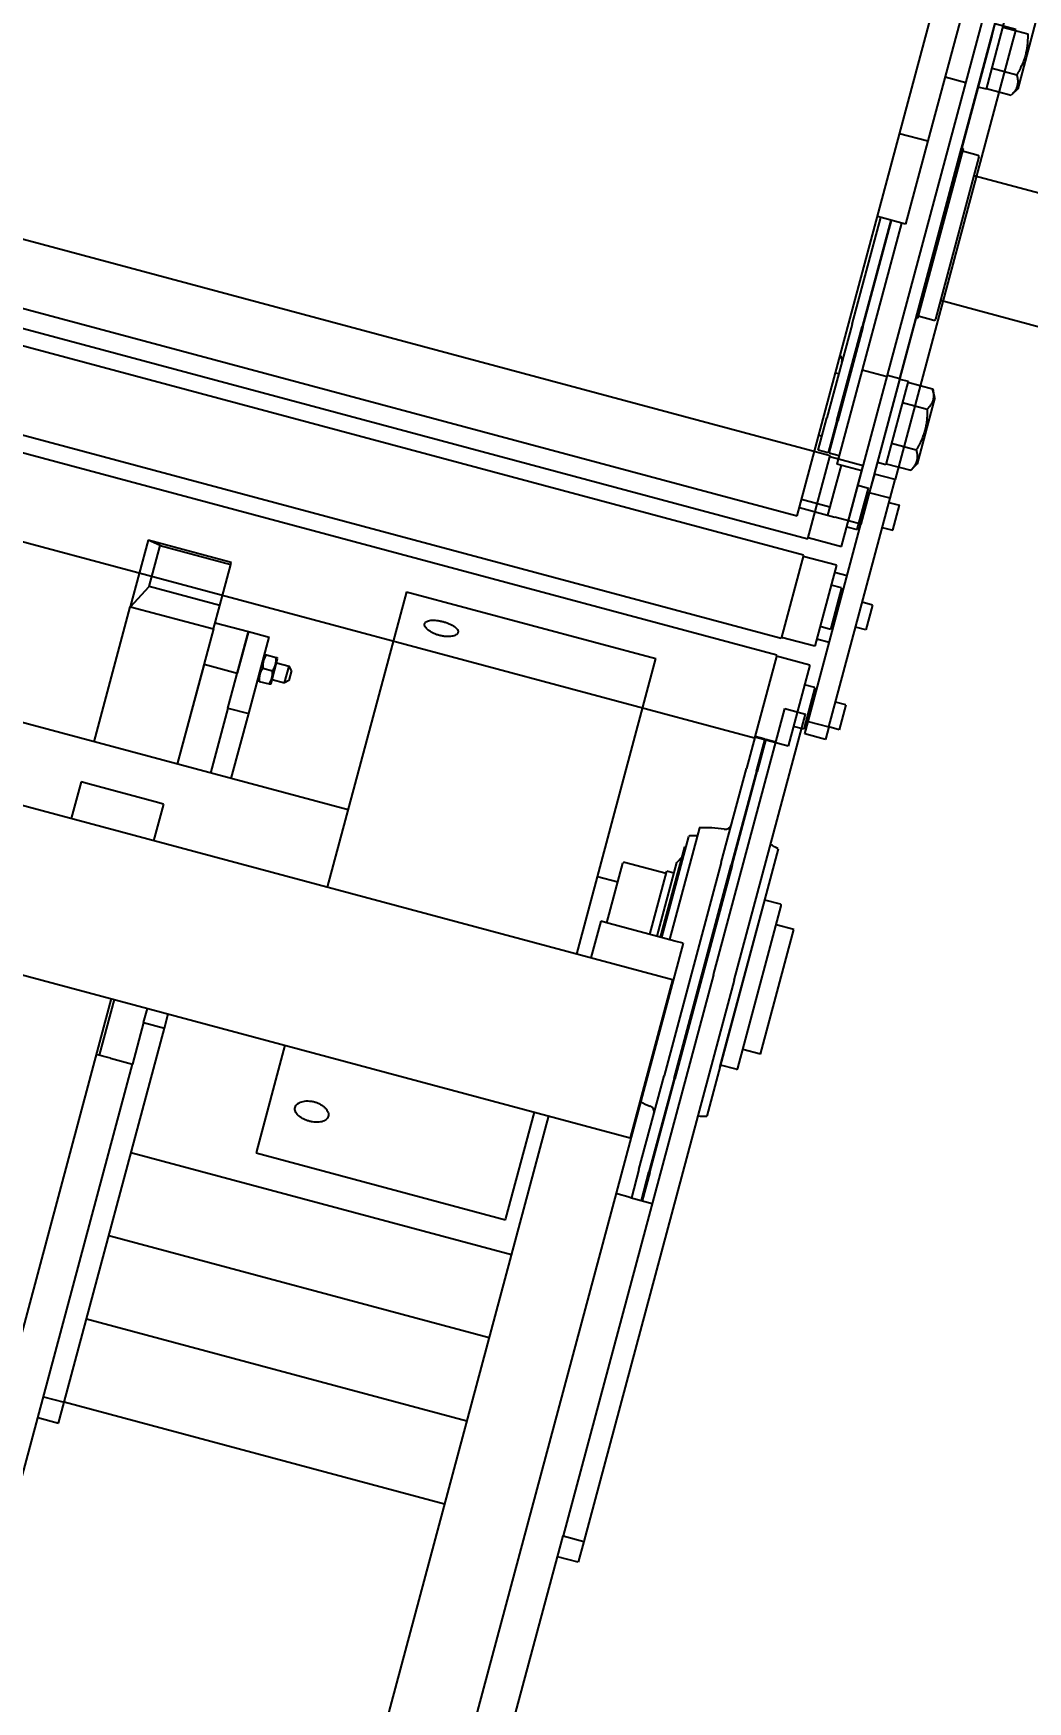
# Model space of a CAD drawing. Header units: millimetres. Extents: x -383313 to -161684, y -117025 to 99224.
# Drawn here: x -352360 to -352129, y -13932.8 to -13545.2 of the extents above; entities that cross this region are included whole.
import ezdxf

# ---------------------------------------------------------------- set-up
doc = ezdxf.new("R2010")
doc.units = ezdxf.units.MM
doc.header["$MEASUREMENT"] = 0
doc.layers.get('Defpoints').update_dxf_attribs({"color": 31})
for name, color, linetype in [('001__КОНСТРУКТИВ__размеры внутр.', 7, 'Continuous'), ('PV-6C3', 7, 'Continuous'), ('PV-9BDA', 7, 'Continuous'), ('PV-B8D', 7, 'Continuous')]:
    doc.layers.add(name, color=color, linetype=linetype)
doc.styles.add('PSTUDIO', font='arial.ttf')
doc.dimstyles.new('PS_TICK', dxfattribs={"dimscale": 100, "dimtxt": 2.5, "dimasz": 1, "dimexe": 2, "dimexo": 2, "dimgap": 1, "dimtad": 1, "dimdec": 0, "dimzin": 0, "dimdsep": 46, "dimtxsty": 'PSTUDIO', "dimblk": 'ARCHTICK', "dimcen": 2, "dimdle": 1.5, "dimse1": 1, "dimse2": 1, "dimadec": 0, "dimazin": 0, "dimtfac": 1, "dimtdec": 0, "dimtix": 1, "dimtmove": 1, "dimatfit": 3, "dimldrblk": 'ARCHTICK', "dimfxl": 1, "dimtolj": 1, "dimtzin": 0, "dimarcsym": 0})

# ---------------------------------------------------------------- blocks, each defined once
blk = doc.blocks.new('_ArchTick')
at = {"color": 0, "linetype": 'ByBlock', "const_width": 0.15}
blk.add_lwpolyline([(-0.5, -0.5), (0.5, 0.5)], dxfattribs=at)
blk = doc.blocks.new('*D264')
at = {"layer": '001__КОНСТРУКТИВ__размеры внутр.', "color": 0, "lineweight": -2, "ltscale": 100, "transparency": 16777216}
blk.add_arc((-340355.05, -23582.1), 2419.22, 151.49301, 180, dxfattribs=at)
at = {"layer": 'Defpoints', "color": 0, "ltscale": 100, "transparency": 16777216}
for p in [(-360678.78, -12544), (-342718.67, -22298.38), (-342642.4, -22794.29), (-343474.23, -23582.1), (-340514.06, -23582.1)]:
    blk.add_point(p, dxfattribs=at)
at = {"layer": '001__КОНСТРУКТИВ__размеры внутр.', "color": 0, "lineweight": -2, "ltscale": 100, "transparency": 16777216, "xscale": 100, "yscale": 100, "zscale": 100}
for p, rotation in [((-342480.96, -22427.49), 61.49301017023286), ((-342774.27, -23582.1), 269.9999999999997)]:
    blk.add_blockref('_ArchTick', p, dxfattribs=dict(at, rotation=rotation))
at = {"layer": '001__КОНСТРУКТИВ__размеры внутр.', "color": 0, "lineweight": 0, "ltscale": 100, "transparency": 16777216, "insert": (-342920.43, -22930.41), "char_height": 250, "attachment_point": 5, "rotation": 75.7465, "style": 'PSTUDIO'}
blk.add_mtext('\\A1;29°', dxfattribs=at)
blk = doc.blocks.new('*D276')
at = {"layer": '001__КОНСТРУКТИВ__размеры внутр.', "color": 0, "lineweight": -2, "ltscale": 100, "transparency": 16777216}
blk.add_line((-349966.1, -1951.2), (-357994.8, -15739.43), dxfattribs=at)
at = {"layer": 'Defpoints', "color": 0, "ltscale": 100, "transparency": 16777216}
for p in [(-349288.38, -2519.4), (-357919.32, -15609.8), (-357166.13, -16048.38)]:
    blk.add_point(p, dxfattribs=at)
at = {"layer": '001__КОНСТРУКТИВ__размеры внутр.', "color": 0, "lineweight": -2, "ltscale": 100, "transparency": 16777216, "xscale": 100, "yscale": 100, "zscale": 100}
for p, rotation in [((-350041.58, -2080.82), 59.78831573303923), ((-357919.32, -15609.8), 239.7883157330392)]:
    blk.add_blockref('_ArchTick', p, dxfattribs=dict(at, rotation=rotation))
at = {"layer": '001__КОНСТРУКТИВ__размеры внутр.', "color": 0, "ltscale": 100, "transparency": 16777216, "insert": (-354177.17, -8730.76), "char_height": 250, "attachment_point": 5, "rotation": 59.7883, "style": 'PSTUDIO'}
blk.add_mtext('\\A1;15655', dxfattribs=at)
blk = doc.blocks.new('A$C9b8175e0')
at = {"layer": 'PV-9BDA'}
for p, q in [((-203.2, 272), (-203.2, 0)), ((203.2, 272), (-203.2, 272)), ((-218, 235), (-218, 270)), ((-218, 270), (-215, 270)), ((-215, 270), (-215, 235)), ((-215, 270), (-211.7, 270)), ((-210, 270), (-211.7, 270)), ((-210, 268), (-210, 270)), ((-203.2, 270), (-210, 270)), ((-210, 264.7), (-210, 268)), ((-203.2, 268), (-210, 268)), ((-210, 258), (-210, 264.7)), ((-215, 258), (-209, 258)), ((-209, 235.33), (-209, 258)), ((-209, 256), (-206.6, 256)), ((-206.6, 256), (-206.6, 248.22)), ((-206.4, 248.22), (-206.4, 256)), ((-206.4, 256), (-204, 256)), ((-204, 256), (-204, 248.22)), ((-227, 253.13), (-225.95, 254.94)), ((-227, 237.13), (-227, 253.13)), ((-220, 254.94), (-225.95, 254.94)), ((-220, 235.13), (-220, 255.13)), ((-218, 255.13), (-220, 255.13)), ((-204, 252.63), (-203.2, 252.63)), ((-220, 250.03), (-225.95, 250.03)), ((-206.4, 250.13), (-206.6, 250.13)), ((-206.6, 225.67), (-206.6, 248.22)), ((-206.4, 248.22), (-206.4, 225.67)), ((-204, 225.67), (-204, 248.22)), ((-227, 237.13), (-225.95, 235.31)), ((-220, 240.22), (-225.95, 240.22)), ((-206.4, 240.13), (-206.6, 240.13)), ((-206.6, 236.85), (-206.4, 236.85)), ((-204, 237.63), (-203.2, 237.63)), ((-220, 235.31), (-225.95, 235.31)), ((-218, 235.13), (-220, 235.13)), ((-218, 235), (-218, 148)), ((-215, 235), (-218, 235)), ((-209, 235.33), (-215, 235.33)), ((-215, 235), (-215, 148)), ((-209, 200), (-209, 235.33)), ((-206.6, 225.67), (-206.6, 200)), ((-206.4, 200), (-206.4, 225.67)), ((-204, 225.67), (-204, 200)), ((-222.4, 186.18), (-222.4, 219.55)), ((-218.35, 219.85), (-222.1, 219.85)), ((-218.35, 185.56), (-218.35, 220.41)), ((-218, 220.41), (-218.35, 220.41)), ((-222.4, 215), (-267.05, 215)), ((-210, 180), (-210, 200)), ((-210, 200), (-203.2, 200)), ((-222.4, 180.45), (-222.4, 186.18)), ((-222.4, 185), (-267.05, 185)), ((-218.35, 179.58), (-218.35, 185.56)), ((-218.35, 180.15), (-222.1, 180.15)), ((-218, 179.58), (-218.35, 179.58)), ((-203.2, 180), (-210, 180)), ((-210, -50), (-210, 180)), ((-227, 162.87), (-225.95, 164.69)), ((-227, 146.87), (-227, 162.87)), ((-220, 164.69), (-225.95, 164.69)), ((-220, 164.87), (-220, 144.87)), ((-220, 164.87), (-218, 164.87)), ((-215, 164.67), (-210, 164.67)), ((-220, 159.78), (-225.95, 159.78)), ((-220, 149.97), (-225.95, 149.97))]:
    blk.add_line(p, q, dxfattribs=at)
for centre, radius, start, end in [((-202.5, 234.77), 1.5, 180, 242.1819), ((-222.1, 219.55), 0.3, 90, 180), ((-222.1, 180.45), 0.3, 180, 270)]:
    blk.add_arc(centre, radius, start, end, dxfattribs=at)
for points in [[(-225.95, 250.03), (-227.37, 252.49), (-225.95, 254.94)], [(-225.95, 240.22), (-227.37, 245.13), (-225.95, 250.03)], [(-225.95, 235.31), (-227.37, 237.76), (-225.95, 240.22)], [(-225.95, 159.78), (-227.37, 162.24), (-225.95, 164.69)], [(-225.95, 149.97), (-227.37, 154.87), (-225.95, 159.78)]]:
    blk.add_rational_spline(points, [1.22364575665, 1.41294441399, 1.22364575665], degree=2, dxfattribs=at)
blk = doc.blocks.new('*U203')
at = {"layer": 'PV-B8D'}
for p, q in [((4252.39, 2196.26), (4252.39, 1789.86)), ((4290.39, 1789.86), (4290.39, 2196.26)), ((4308.98, 1872.88), (4308.98, 1963.61)), ((4299.21, 1934.47), (4290.39, 1934.47)), ((4299.21, 1932.47), (4299.21, 1934.47)), ((4299.21, 1916.67), (4299.21, 1932.47)), ((4308.98, 1933.97), (4341.5, 1933.97)), ((4357.49, 1933.97), (4341.5, 1933.97)), ((4341.51, 1933.95), (4347.16, 1930.97)), ((4341.51, 1933.95), (4341.51, 1913.97)), ((4347.16, 1930.97), (4357.01, 1930.97)), ((4347.16, 1913.97), (4347.16, 1930.97)), ((4357.01, 1930.97), (4357.5, 1933.96)), ((4357.01, 1930.97), (4357.01, 1913.97)), ((4357.5, 1913.97), (4357.5, 1933.96)), ((4299.21, 1914.67), (4299.21, 1916.67)), ((4252.39, 1914.67), (3625.25, 1914.67)), ((4238.98, 1911.27), (4238.98, 1914.67)), ((4252.39, 1913.97), (4238.98, 1913.97)), ((4238.98, 1911.27), (4238.98, 1905.97)), ((4299.21, 1914.67), (4290.39, 1914.67)), ((4333.05, 1913.97), (4308.98, 1913.97)), ((4341.51, 1913.97), (4308.98, 1913.97)), ((4333.05, 1913.97), (4333.05, 1905.97)), ((4341.51, 1913.97), (4347.16, 1913.97)), ((4343.01, 1913.97), (4343.01, 1905.97)), ((4347.16, 1913.97), (4357.01, 1913.97)), ((4357.01, 1913.97), (4357.5, 1913.97)), ((3638.98, 1905.97), (4238.98, 1905.97)), ((4153.98, 1905.97), (4153.98, 1900.97)), ((4158.98, 1905.97), (4158.98, 1900.97)), ((4248.98, 1905.97), (4238.98, 1905.97)), ((4248.98, 1905.97), (4252.39, 1905.97)), ((4248.98, 1905.97), (4248.98, 1900.97)), ((4324.62, 1905.97), (4308.98, 1905.97)), ((4324.62, 1905.97), (4343.01, 1905.97)), ((4324.62, 1905.97), (4324.62, 1900.97)), ((4343.01, 1905.97), (4333.05, 1905.97)), ((4343.01, 1905.97), (4343.01, 1900.97)), ((4153.98, 1900.97), (4158.98, 1900.97)), ((4158.98, 1900.97), (4248.98, 1900.97)), ((4158.98, 1809.47), (4158.98, 1900.97)), ((4178.98, 1809.47), (4178.98, 1900.97)), ((4198.98, 1809.47), (4198.98, 1900.97)), ((4218.98, 1809.47), (4218.98, 1900.97)), ((4248.98, 1900.97), (4252.39, 1900.97)), ((4308.98, 1900.97), (4324.62, 1900.97)), ((4324.62, 1900.97), (4343.01, 1900.97)), ((4332.74, 1900.97), (4332.5, 1900.83)), ((4332.5, 1900.54), (4332.5, 1898.19)), ((4335.7, 1900.54), (4335.7, 1898.19)), ((4338.66, 1900.97), (4338.9, 1900.83)), ((4338.9, 1900.54), (4338.9, 1898.19)), ((4332.74, 1897.77), (4332.5, 1897.91)), ((4332.74, 1897.77), (4338.66, 1897.77)), ((4333.7, 1897.77), (4333.7, 1894.77)), ((4337.7, 1897.77), (4337.7, 1894.77)), ((4338.66, 1897.77), (4338.9, 1897.91)), ((4333.7, 1894.77), (4337.7, 1894.77)), ((4334.5, 1893.97), (4333.7, 1894.77)), ((4336.9, 1893.97), (4334.5, 1893.97)), ((4336.9, 1893.97), (4337.7, 1894.77)), ((4226.79, 1872.88), (4226.48, 1872.88)), ((4226.48, 1872.88), (4226.48, 1812.88)), ((4252.39, 1872.88), (4226.79, 1872.88)), ((4361.48, 1872.88), (4290.39, 1872.88)), ((4361.48, 1872.88), (4361.48, 1812.88)), ((4226.48, 1812.88), (4226.79, 1812.88)), ((4226.79, 1812.88), (4252.39, 1812.88)), ((4290.39, 1812.88), (4361.48, 1812.88)), ((4308.98, 1807.98), (4308.98, 1812.88)), ((4252.39, 1809.47), (3641.9, 1809.47)), ((4299.21, 1809.47), (4290.39, 1809.47)), ((4299.21, 1807.47), (4299.21, 1809.47)), ((4299.21, 1807.98), (4313.53, 1807.98)), ((4299.21, 1791.67), (4299.21, 1807.47)), ((4313.83, 1797.64), (4313.83, 1807.68)), ((4299.21, 1797.64), (4314.4, 1797.64)), ((4299.21, 1795.94), (4316.98, 1795.94)), ((4299.21, 1795.07), (4320.96, 1795.07)), ((4299.21, 1794.78), (4323.5, 1794.78)), ((4314.4, 1795.94), (4314.4, 1797.64)), ((4316.98, 1795.94), (4318.57, 1795.07)), ((4320.96, 1794.78), (4320.96, 1795.07)), ((4326.11, 1792.97), (4299.21, 1792.97)), ((4299.21, 1789.67), (4299.21, 1791.67)), ((4299.21, 1789.67), (3653.01, 1789.67)), ((4238.98, 1786.27), (4238.98, 1789.67)), ((4290.39, 1789.86), (4252.39, 1789.86)), ((4238.98, 1786.27), (4238.98, 1780.97)), ((4245.76, 1785.97), (4238.98, 1785.97)), ((4238.98, 1783.57), (4245.76, 1783.57)), ((4245.76, 1783.37), (4238.98, 1783.37)), ((4245.76, 1785.97), (4268.32, 1785.97)), ((4268.32, 1783.57), (4245.76, 1783.57)), ((4245.76, 1783.37), (4268.32, 1783.37)), ((4257.13, 1783.57), (4257.13, 1783.37)), ((4319.65, 1785.97), (4268.32, 1785.97)), ((4268.32, 1783.57), (4319.65, 1783.57)), ((4319.65, 1783.37), (4268.32, 1783.37)), ((4319.65, 1785.97), (4342.2, 1785.97)), ((4342.2, 1783.57), (4319.65, 1783.57)), ((4319.65, 1783.37), (4342.2, 1783.37)), ((4330.83, 1783.57), (4330.83, 1783.37)), ((4349.98, 1785.97), (4342.2, 1785.97)), ((4342.2, 1783.57), (4349.98, 1783.57)), ((4349.98, 1783.37), (4342.2, 1783.37)), ((4349.98, 1785.97), (4349.98, 1783.57)), ((4349.98, 1783.37), (4349.98, 1780.97)), ((3708.98, 1780.97), (4153.98, 1780.97)), ((4153.98, 1780.97), (4158.98, 1780.97)), ((4153.98, 1775.97), (4153.98, 1780.97)), ((4158.98, 1780.97), (4158.98, 1775.97)), ((4293.98, 1780.97), (4158.98, 1780.97)), ((4293.98, 1780.97), (4357.98, 1780.97)), ((4357.98, 1780.97), (4357.98, 1775.97)), ((4158.98, 1775.97), (4153.98, 1775.97)), ((4293.98, 1775.97), (4158.98, 1775.97)), ((4293.98, 1775.97), (4357.98, 1775.97)), ((4326.11, 1773.97), (4261.86, 1773.97)), ((4273.57, 1773.93), (4273.57, 1773.97)), ((4273.57, 1773.93), (4279.55, 1773.93)), ((4274.13, 1770.18), (4274.13, 1773.93)), ((4279.55, 1773.93), (4314.4, 1773.93)), ((4313.83, 1770.18), (4313.83, 1773.93)), ((4314.4, 1773.93), (4314.4, 1773.97)), ((4274.43, 1769.88), (4280.16, 1769.88)), ((4278.98, 1765.64), (4278.98, 1769.88)), ((4280.16, 1769.88), (4313.53, 1769.88)), ((4308.98, 1765.64), (4308.98, 1769.88)), ((4278.98, 1765.64), (4308.98, 1765.64))]:
    blk.add_line(p, q, dxfattribs=at)
for centre, radius, start, end in [((4313.53, 1807.68), 0.3, 0, 90), ((4323.5, 1794.58), 0.2, 16.6015, 90), ((4293.98, 1785.78), 31, 13.4002, 16.6015), ((4293.98, 1783.47), 33.5, 6.5624, 16.4741), ((4259.21, 1787.47), 1.5, 270, 353.4376), ((4293.98, 1783.47), 33.5, 169.3345, 173.4376), ((4328.75, 1787.47), 1.5, 186.5624, 270), ((4293.98, 1783.47), 33.5, 192.9371, 196.4741), ((4293.98, 1783.47), 33.5, 343.5259, 347.0629), ((4274.43, 1770.18), 0.3, 180, 270), ((4313.53, 1770.18), 0.3, 270, 360)]:
    blk.add_arc(centre, radius, start, end, dxfattribs=at)
at = {"layer": 'PV-B8D', "extrusion": (0, 0, -1)}
blk.add_ellipse((4293.98, 1930.97), major_axis=(50.99, -2.91), ratio=0.294567, start_param=-0.388697, end_param=-0.387733, dxfattribs=at)
at = {"layer": 'PV-B8D'}
blk.add_ellipse((4293.98, 1930.97), major_axis=(-66.99, 3.82), ratio=0.294567, start_param=3.482325, end_param=3.482746, dxfattribs=at)
for points, weights in [([(4332.5, 1900.54), (4332.5, 1900.83), (4332.5, 1900.83)], [1.10447333225, 1.18990464181, 1.18990464181]), ([(4335.7, 1900.54), (4334.1, 1901.08), (4332.5, 1900.54)], [1.10447333225, 1.27533595138, 1.10447333224]), ([(4338.9, 1900.54), (4337.3, 1901.08), (4335.7, 1900.54)], [1.10447333225, 1.27533595138, 1.10447333224]), ([(4338.9, 1900.83), (4338.9, 1900.83), (4338.9, 1900.54)], [1.18990464181, 1.18990464181, 1.10447333224]), ([(4332.5, 1897.91), (4332.5, 1897.91), (4332.5, 1898.19)], [1.18990464181, 1.18990464181, 1.10447333224]), ([(4332.5, 1898.19), (4334.1, 1897.66), (4335.7, 1898.19)], [1.10447333225, 1.27533595138, 1.10447333224]), ([(4335.7, 1898.19), (4337.3, 1897.66), (4338.9, 1898.19)], [1.10447333225, 1.27533595138, 1.10447333224]), ([(4338.9, 1898.19), (4338.9, 1897.91), (4338.9, 1897.91)], [1.10447333225, 1.18990464181, 1.18990464181])]:
    blk.add_rational_spline(points, weights, degree=2, dxfattribs=at)
for points, knots in [([(4239.03, 1858.88), (4238.88, 1858.88), (4238.73, 1858.9), (4238.44, 1859), (4238.29, 1859.08), (4238.02, 1859.28), (4237.88, 1859.41), (4237.64, 1859.7), (4237.53, 1859.87), (4237.34, 1860.23), (4237.25, 1860.43), (4237.09, 1860.86), (4237.02, 1861.1), (4236.91, 1861.59), (4236.87, 1861.85), (4236.82, 1862.37), (4236.8, 1862.63), (4236.8, 1863.13), (4236.82, 1863.39), (4236.87, 1863.9), (4236.91, 1864.16), (4237.02, 1864.65), (4237.09, 1864.89), (4237.25, 1865.33), (4237.34, 1865.53), (4237.53, 1865.88), (4237.64, 1866.05), (4237.88, 1866.34), (4238.02, 1866.47), (4238.29, 1866.67), (4238.44, 1866.75), (4238.73, 1866.85), (4238.88, 1866.88), (4239.03, 1866.88)], [6.028502, 6.028502, 6.028502, 6.028502, 6.782065, 6.782065, 7.535627, 7.535627, 8.28919, 8.28919, 9.042753, 9.042753, 9.796316, 9.796316, 10.549878, 10.549878, 11.303441, 11.303441, 12.057004, 12.057004, 12.810567, 12.810567, 13.56413, 13.56413, 14.317693, 14.317693, 15.071256, 15.071256, 15.824819, 15.824819, 16.578381, 16.578381, 17.331944, 17.331944, 18.085506, 18.085506, 18.085506, 18.085506]), ([(4239.03, 1866.88), (4239.17, 1866.88), (4239.33, 1866.85), (4239.63, 1866.75), (4239.78, 1866.67), (4240.08, 1866.47), (4240.22, 1866.34), (4240.49, 1866.05), (4240.61, 1865.88), (4240.83, 1865.53), (4240.93, 1865.33), (4241.11, 1864.89), (4241.19, 1864.65), (4241.32, 1864.16), (4241.37, 1863.9), (4241.43, 1863.39), (4241.45, 1863.13), (4241.45, 1862.88), (4241.45, 1862.63), (4241.43, 1862.37), (4241.37, 1861.85), (4241.32, 1861.59), (4241.19, 1861.1), (4241.11, 1860.86), (4240.93, 1860.43), (4240.83, 1860.23), (4240.61, 1859.87), (4240.49, 1859.7), (4240.22, 1859.41), (4240.08, 1859.28), (4239.78, 1859.08), (4239.63, 1859), (4239.33, 1858.9), (4239.17, 1858.88), (4239.03, 1858.88)], [18.085506, 18.085506, 18.085506, 18.085506, 18.839069, 18.839069, 19.592632, 19.592632, 20.346194, 20.346194, 21.099757, 21.099757, 21.85332, 21.85332, 22.606883, 22.606883, 23.360446, 23.360446, 24.114009, 24.114009, 24.114009, 24.867572, 24.867572, 25.621134, 25.621134, 26.374697, 26.374697, 27.12826, 27.12826, 27.881823, 27.881823, 28.635386, 28.635386, 29.388948, 29.388948, 30.142511, 30.142511, 30.142511, 30.142511]), ([(4355.4, 1858.88), (4355.3, 1858.88), (4355.19, 1858.9), (4354.97, 1859), (4354.86, 1859.08), (4354.65, 1859.28), (4354.54, 1859.41), (4354.35, 1859.7), (4354.26, 1859.87), (4354.1, 1860.23), (4354.02, 1860.43), (4353.89, 1860.86), (4353.83, 1861.1), (4353.73, 1861.59), (4353.7, 1861.85), (4353.65, 1862.37), (4353.64, 1862.63), (4353.64, 1863.13), (4353.65, 1863.39), (4353.7, 1863.9), (4353.73, 1864.16), (4353.83, 1864.65), (4353.89, 1864.89), (4354.02, 1865.33), (4354.1, 1865.53), (4354.26, 1865.88), (4354.35, 1866.05), (4354.54, 1866.34), (4354.65, 1866.47), (4354.86, 1866.67), (4354.97, 1866.75), (4355.19, 1866.85), (4355.3, 1866.88), (4355.4, 1866.88)], [6.028502, 6.028502, 6.028502, 6.028502, 6.782065, 6.782065, 7.535627, 7.535627, 8.28919, 8.28919, 9.042753, 9.042753, 9.796316, 9.796316, 10.549878, 10.549878, 11.303441, 11.303441, 12.057004, 12.057004, 12.810567, 12.810567, 13.56413, 13.56413, 14.317693, 14.317693, 15.071256, 15.071256, 15.824819, 15.824819, 16.578381, 16.578381, 17.331944, 17.331944, 18.085506, 18.085506, 18.085506, 18.085506]), ([(4355.4, 1866.88), (4355.51, 1866.88), (4355.61, 1866.85), (4355.82, 1866.75), (4355.93, 1866.67), (4356.12, 1866.47), (4356.21, 1866.34), (4356.38, 1866.05), (4356.46, 1865.88), (4356.59, 1865.53), (4356.65, 1865.33), (4356.76, 1864.89), (4356.81, 1864.65), (4356.88, 1864.16), (4356.91, 1863.9), (4356.95, 1863.39), (4356.96, 1863.13), (4356.96, 1862.88), (4356.96, 1862.63), (4356.95, 1862.37), (4356.91, 1861.85), (4356.88, 1861.59), (4356.81, 1861.1), (4356.76, 1860.86), (4356.65, 1860.43), (4356.59, 1860.23), (4356.46, 1859.87), (4356.38, 1859.7), (4356.21, 1859.41), (4356.12, 1859.28), (4355.93, 1859.08), (4355.82, 1859), (4355.61, 1858.9), (4355.51, 1858.88), (4355.4, 1858.88)], [18.085506, 18.085506, 18.085506, 18.085506, 18.839069, 18.839069, 19.592632, 19.592632, 20.346194, 20.346194, 21.099757, 21.099757, 21.85332, 21.85332, 22.606883, 22.606883, 23.360446, 23.360446, 24.114009, 24.114009, 24.114009, 24.867572, 24.867572, 25.621134, 25.621134, 26.374697, 26.374697, 27.12826, 27.12826, 27.881823, 27.881823, 28.635386, 28.635386, 29.388948, 29.388948, 30.142511, 30.142511, 30.142511, 30.142511])]:
    blk.add_open_spline(points, degree=3, knots=knots, dxfattribs=at)
blk = doc.blocks.new('*U207')
at = {"layer": 'PV-6C3'}
for p, q in [((-88.84, 984.51), (-88.84, 981.59)), ((-83.84, 984.51), (-88.84, 984.51)), ((-88.84, 981.59), (-88.84, 933.71)), ((-83.84, 984.51), (-83.84, 981.59)), ((-83.84, 981.59), (-83.84, 933.71)), ((352.16, 984.51), (352.16, 981.59)), ((357.16, 984.51), (352.16, 984.51)), ((352.16, 981.59), (352.16, 933.71)), ((357.16, 984.51), (357.16, 981.59)), ((357.16, 981.59), (357.16, 933.71)), ((-88.84, 933.71), (-88.84, 876.21)), ((-83.84, 876.21), (-83.84, 933.71)), ((352.16, 876.21), (352.16, 933.71)), ((357.16, 933.71), (357.16, 876.21)), ((-88.84, 871.71), (-88.84, 876.21)), ((-88.84, 876.21), (-83.84, 876.21)), ((-83.84, 876.21), (-83.84, 871.71)), ((-80.84, 857.96), (-80.84, 877.46)), ((-80.84, 877.46), (-72.84, 877.46)), ((-72.84, 857.71), (-72.84, 877.71)), ((-72.84, 877.71), (341.16, 877.71)), ((341.16, 857.71), (341.16, 877.71)), ((341.16, 877.46), (349.16, 877.46)), ((349.16, 857.96), (349.16, 877.46)), ((357.16, 876.21), (352.16, 876.21)), ((352.16, 876.21), (352.16, 871.71)), ((357.16, 871.71), (357.16, 876.21)), ((-83.34, 862.71), (-83.34, 872.71)), ((-83.34, 872.71), (-80.84, 872.71)), ((349.16, 872.71), (351.66, 872.71)), ((351.66, 862.71), (351.66, 872.71)), ((-91.34, 864.71), (-91.34, 870.71)), ((-91.34, 870.71), (-88.84, 870.71)), ((-88.84, 816.71), (-88.84, 871.71)), ((-88.84, 871.71), (-83.84, 871.71)), ((-83.84, 816.71), (-83.84, 871.71)), ((-83.84, 870.71), (-83.34, 870.71)), ((351.66, 870.71), (352.16, 870.71)), ((357.16, 871.71), (352.16, 871.71)), ((352.16, 816.71), (352.16, 871.71)), ((357.16, 816.71), (357.16, 871.71)), ((357.16, 870.71), (359.66, 870.71)), ((359.66, 864.71), (359.66, 870.71)), ((-91.34, 864.71), (-88.84, 864.71)), ((-83.84, 864.71), (-83.34, 864.71)), ((351.66, 864.71), (352.16, 864.71)), ((357.16, 864.71), (359.66, 864.71)), ((-83.34, 862.71), (-80.84, 862.71)), ((349.16, 862.71), (351.66, 862.71)), ((-80.84, 857.96), (-72.84, 857.96)), ((-72.84, 857.71), (341.16, 857.71)), ((341.16, 857.96), (349.16, 857.96)), ((-80.84, 853.46), (-80.84, 833.96)), ((-72.84, 853.46), (-80.84, 853.46)), ((-72.84, 853.71), (-72.84, 833.71)), ((341.16, 853.71), (-72.84, 853.71)), ((341.16, 853.71), (341.16, 833.71)), ((349.16, 853.46), (341.16, 853.46)), ((349.16, 853.46), (349.16, 833.96)), ((-80.84, 851.71), (-83.84, 851.71)), ((352.16, 851.71), (349.16, 851.71)), ((-91.34, 846.71), (-91.34, 840.71)), ((-88.84, 846.71), (-91.34, 846.71)), ((-83.34, 846.71), (-83.84, 846.71)), ((-83.34, 848.71), (-83.34, 838.71)), ((-80.84, 848.71), (-83.34, 848.71)), ((351.66, 848.71), (349.16, 848.71)), ((351.66, 848.71), (351.66, 838.71)), ((352.16, 846.71), (351.66, 846.71)), ((359.66, 846.71), (357.16, 846.71)), ((359.66, 846.71), (359.66, 840.71)), ((-88.84, 840.71), (-91.34, 840.71)), ((-83.34, 840.71), (-83.84, 840.71)), ((-80.84, 838.71), (-83.34, 838.71)), ((351.66, 838.71), (349.16, 838.71)), ((352.16, 840.71), (351.66, 840.71)), ((359.66, 840.71), (357.16, 840.71)), ((-80.84, 835.71), (-83.84, 835.71)), ((-72.84, 833.96), (-80.84, 833.96)), ((341.16, 833.71), (-72.84, 833.71)), ((349.16, 833.96), (341.16, 833.96)), ((352.16, 835.71), (349.16, 835.71)), ((-72.84, 829.71), (-72.84, 809.71)), ((341.16, 829.71), (-72.84, 829.71)), ((341.16, 829.71), (341.16, 809.71)), ((-80.84, 829.46), (-80.84, 809.96)), ((-72.84, 829.46), (-80.84, 829.46)), ((349.16, 829.46), (341.16, 829.46)), ((349.16, 829.46), (349.16, 809.96)), ((-91.34, 822.71), (-91.34, 816.71)), ((-88.84, 822.71), (-91.34, 822.71)), ((-83.34, 822.71), (-83.84, 822.71)), ((-83.34, 824.71), (-83.34, 814.71)), ((-80.84, 824.71), (-83.34, 824.71)), ((351.66, 824.71), (349.16, 824.71)), ((351.66, 824.71), (351.66, 814.71)), ((352.16, 822.71), (351.66, 822.71)), ((359.66, 822.71), (357.16, 822.71)), ((359.66, 822.71), (359.66, 816.71)), ((-88.84, 816.71), (-91.34, 816.71)), ((-88.84, 816.71), (-88.84, 813.71)), ((-83.84, 816.71), (-88.84, 816.71)), ((-83.84, 813.71), (-83.84, 816.71)), ((-83.34, 816.71), (-83.84, 816.71)), ((-80.84, 814.71), (-83.34, 814.71)), ((351.66, 814.71), (349.16, 814.71)), ((352.16, 816.71), (351.66, 816.71)), ((352.16, 816.71), (357.16, 816.71)), ((352.16, 813.71), (352.16, 816.71)), ((357.16, 816.71), (357.16, 813.71)), ((359.66, 816.71), (357.16, 816.71)), ((-88.84, 813.71), (-83.84, 813.71)), ((357.16, 813.71), (352.16, 813.71)), ((-72.84, 809.96), (-80.84, 809.96)), ((341.16, 809.71), (-72.84, 809.71)), ((349.16, 809.96), (341.16, 809.96))]:
    blk.add_line(p, q, dxfattribs=at)

msp = doc.modelspace()

# ---------------------------------------------------------------- linework, layer by layer
at = {"ltscale": 100}
msp.add_line((-352154.89042, -13611.29091), (-352144.32284, -13571.85216), dxfattribs=at)

# ---------------------------------------------------------------- block references
at = {"rotation": 164.9999999999999}
msp.add_blockref('A$C9b8175e0', (-352308.41465, -13341.96382), dxfattribs=at)
at = {"layer": 'PV-6C3', "rotation": 344.999999999964}
msp.add_blockref('*U207', (-352731.54761, -14402.76659), dxfattribs=at)
at = {"layer": 'PV-B8D', "rotation": 74.99999999999999}
msp.add_blockref('*U203', (-351593.06976, -18372.50203), dxfattribs=at)

# ---------------------------------------------------------------- dimensions: what is measured, and where the dimension line sits
at = {"layer": '001__КОНСТРУКТИВ__размеры внутр.', "ltscale": 100}
dim = msp.add_aligned_dim(p1=(-349288.38174, -2519.3977), p2=(-357166.13051, -16048.37843), distance=-871.57842, dimstyle='PS_TICK', dxfattribs=at)
dim.commit()
dim.dimension.update_dxf_attribs({"geometry": '*D276', "text_midpoint": (-354177.17293, -8730.76392)})
at = {"layer": '001__КОНСТРУКТИВ__размеры внутр.', "lineweight": 0, "ltscale": 100}
dim = msp.add_angular_dim_2l(base=(-342642.40087, -22794.29036), line1=((-342718.66763, -22298.38279), (-360678.77735, -12544.00169)), line2=((-343474.22675, -23582.0977), (-340514.05882, -23582.0977)), dimstyle='PS_TICK', dxfattribs=at)
dim.commit()
dim.dimension.update_dxf_attribs({"geometry": '*D264', "text_midpoint": (-342920.42943, -22930.40687)})

doc.saveas('drawing.dxf')
